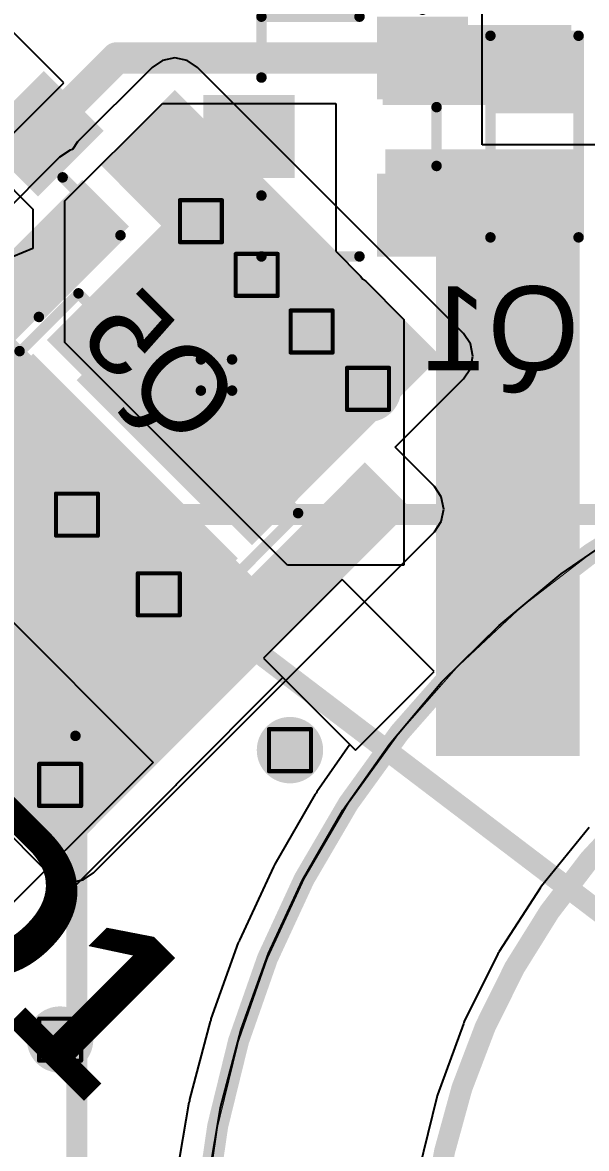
# Model space of a CAD drawing. Header units: inches. Extents: x 92 to 372, y 57 to 122.
# Drawn here: x 112.32 to 119.15, y 76.86 to 90.48 of the extents above; entities that cross this region are included whole.
import ezdxf

# ---------------------------------------------------------------- set-up
doc = ezdxf.new("R2010")
doc.units = ezdxf.units.IN
for name, color, linetype in [('Board Outline', 216, 'Continuous'), ('Bottom Layer', 5, 'Continuous'), ('Bottom Overlay', 54, 'Continuous'), ('Bottom Paste', 16, 'Continuous'), ('Bottom Solder', 6, 'Continuous'), ('Dimension', 6, 'Continuous'), ('Drill Drawing', 1, 'Continuous'), ('Top Layer', 1, 'Continuous'), ('Top Overlay', 2, 'Continuous'), ('Top Paste', 8, 'Continuous'), ('Top Solder', 216, 'Continuous'), ('Via Holes', 16, 'Continuous')]:
    doc.layers.add(name, color=color, linetype=linetype)
doc.styles.add('Arial', font='', dxfattribs={"height": 0.2})
doc.styles.add('Arial_Bold', font='', dxfattribs={"height": 0.2})
doc.styles.get('Arial').set_extended_font_data('Arial')
doc.styles.get('Arial_Bold').set_extended_font_data('Arial', bold=True)

# ---------------------------------------------------------------- blocks, each defined once
blk = doc.blocks.new('R___0603_B_18')
at = {"layer": 'Bottom Layer'}
for points in [[(-1.143, -0.4445), (-1.143, 0.4445), (-0.3810000000000001, 0.4445), (-0.3809999999999999, -0.4445)], [(0.3810000000000001, -0.4445), (0.3809999999999999, 0.4445), (1.143, 0.4445), (1.143, -0.4445)]]:
    blk.add_hatch(color=5, dxfattribs=at).paths.add_polyline_path(points)
at = {"layer": 'Bottom Paste'}
for points in [[(-1.143, -0.4445), (-1.143, 0.4445), (-0.3810000000000001, 0.4445), (-0.3809999999999999, -0.4445)], [(0.3810000000000001, -0.4445), (0.3809999999999999, 0.4445), (1.143, 0.4445), (1.143, -0.4445)]]:
    blk.add_hatch(color=16, dxfattribs=at).paths.add_polyline_path(points)
at = {"layer": 'Bottom Solder'}
for points in [[(-1.2446, -0.5461), (-1.2446, 0.5460999999999999), (-0.2794, 0.5461), (-0.2793999999999999, -0.5460999999999999)], [(0.2794, -0.5461), (0.2793999999999999, 0.5460999999999999), (1.2446, 0.5461), (1.2446, -0.5460999999999999)]]:
    blk.add_hatch(color=6, dxfattribs=at).paths.add_polyline_path(points)
at = {"layer": 'Bottom Overlay', "const_width": 0.127}
for points in [[(1.2192, 0.5334), (-1.2192, 0.5334)], [(-1.2192, -0.5334), (-1.2192, 0.5334)], [(1.2192, -0.5334), (1.2192, 0.5334)], [(1.2192, -0.5334), (-1.2192, -0.5334)]]:
    blk.add_lwpolyline(points, dxfattribs=at)
at = {"layer": 'Bottom Overlay', "const_width": 0.0635}
for points in [[(-1.25095, 0.5334, 1), (-1.18745, 0.5334, 1)], [(-1.25095, 0.5334, 1), (-1.18745, 0.5334, 1)], [(1.18745, 0.5334, 1), (1.25095, 0.5334, 1)], [(1.18745, 0.5334, 1), (1.25095, 0.5334, 1)], [(-1.25095, -0.5334, 1), (-1.18745, -0.5334, 1)], [(-1.25095, -0.5334, 1), (-1.18745, -0.5334, 1)], [(1.18745, -0.5334, 1), (1.25095, -0.5334, 1)], [(1.18745, -0.5334, 1), (1.25095, -0.5334, 1)]]:
    blk.add_lwpolyline(points, format="xyb", close=True, dxfattribs=at)
blk = doc.blocks.new('SOT_23_B_22')
at = {"layer": 'Bottom Layer'}
for points in [[(-1.36000109, 1.46000089), (-0.54000019, 1.46000089), (-0.54000019, 0.54000019), (-1.36000109, 0.54000019)], [(0.54000019, 1.46000089), (1.36000109, 1.46000089), (1.36000109, 0.54000019), (0.54000019, 0.54000019)], [(-0.41000045, -0.54000019), (0.41000045, -0.54000019), (0.41000045, -1.46000089), (-0.41000045, -1.46000089)]]:
    blk.add_hatch(color=5, dxfattribs=at).paths.add_polyline_path(points)
at = {"layer": 'Bottom Paste'}
for points in [[(-1.36000109, 1.46000089), (-0.54000019, 1.46000089), (-0.54000019, 0.54000019), (-1.36000109, 0.54000019)], [(0.54000019, 1.46000089), (1.36000109, 1.46000089), (1.36000109, 0.54000019), (0.54000019, 0.54000019)], [(-0.41000045, -0.54000019), (0.41000045, -0.54000019), (0.41000045, -1.46000089), (-0.41000045, -1.46000089)]]:
    blk.add_hatch(color=16, dxfattribs=at).paths.add_polyline_path(points)
at = {"layer": 'Bottom Solder'}
for points in [[(-1.46160109, 1.56160089), (-0.43840019, 1.56160089), (-0.43840019, 0.43840019), (-1.46160109, 0.43840019)], [(0.43840019, 1.56160089), (1.46160109, 1.56160089), (1.46160109, 0.43840019), (0.43840019, 0.43840019)], [(-0.51160045, -0.43840019), (0.51160045, -0.43840019), (0.51160045, -1.56160089), (-0.51160045, -1.56160089)]]:
    blk.add_hatch(color=6, dxfattribs=at).paths.add_polyline_path(points)
at = {"layer": 'Bottom Overlay', "const_width": 0.127}
for points in [[(-1.6764, 1.2954), (-1.6764, 1.0414)], [(-1.6764, 1.2954), (-1.5494, 1.1684)], [(-1.5494, 1.1684), (-1.6764, 1.0414)], [(0.3302, 0.7874), (-0.3302, 0.7874)], [(-1.54940254, 0.5841999999999999), (-1.5494, -0.8128)], [(1.54940254, 0.5841999999999999), (1.5494, -0.8128)], [(-0.5588, -0.8127974599999999), (-1.5494, -0.8128)], [(1.5494, -0.8128), (0.5588, -0.8128)]]:
    blk.add_lwpolyline(points, dxfattribs=at)
at = {"layer": 'Bottom Overlay', "const_width": 0.0635}
for points in [[(-1.70815, 1.2954, 1), (-1.64465, 1.2954, 1)], [(-1.70815, 1.2954, 1), (-1.64465, 1.2954, 1)], [(-1.58115, 1.1684, 1), (-1.51765, 1.1684, 1)], [(-1.58115, 1.1684, 1), (-1.51765, 1.1684, 1)], [(-1.70815, 1.0414, 1), (-1.64465, 1.0414, 1)], [(-1.70815, 1.0414, 1), (-1.64465, 1.0414, 1)], [(-0.36195, 0.7874, 1), (-0.29845, 0.7874, 1)], [(0.29845, 0.7874, 1), (0.36195, 0.7874, 1)], [(-1.58115254, 0.5841999999999999, 1), (-1.51765254, 0.5841999999999999, 1)], [(1.51765254, 0.5841999999999999, 1), (1.58115254, 0.5841999999999999, 1)], [(-1.58115, -0.8128, 1), (-1.51765, -0.8128, 1)], [(-1.58115, -0.8128, 1), (-1.51765, -0.8128, 1)], [(-0.5905499999999999, -0.8127974599999999, 1), (-0.52705, -0.8127974599999999, 1)], [(0.52705, -0.8128, 1), (0.5905499999999999, -0.8128, 1)], [(1.51765, -0.8128, 1), (1.58115, -0.8128, 1)], [(1.51765, -0.8128, 1), (1.58115, -0.8128, 1)]]:
    blk.add_lwpolyline(points, format="xyb", close=True, dxfattribs=at)
blk = doc.blocks.new('SOT_23F_B_26')
at = {"layer": 'Bottom Layer'}
for points in [[(-0.55000017, 1.50000081), (-0.55000017, 0.6000000699999999), (-1.35000111, 0.6000000699999999), (-1.35000111, 1.50000081)], [(1.35000111, 1.50000081), (1.35000111, 0.6000000699999999), (0.55000017, 0.6000000699999999), (0.55000017, 1.50000081)], [(0.4000004699999999, -0.6000000699999999), (0.4000004699999999, -1.50000081), (-0.4000004699999999, -1.50000081), (-0.4000004699999999, -0.6000000699999999)]]:
    blk.add_hatch(color=5, dxfattribs=at).paths.add_polyline_path(points)
at = {"layer": 'Bottom Paste'}
for points in [[(-0.55000017, 1.50000081), (-0.55000017, 0.6000000699999999), (-1.35000111, 0.6000000699999999), (-1.35000111, 1.50000081)], [(1.35000111, 1.50000081), (1.35000111, 0.6000000699999999), (0.55000017, 0.6000000699999999), (0.55000017, 1.50000081)], [(0.4000004699999999, -0.6000000699999999), (0.4000004699999999, -1.50000081), (-0.4000004699999999, -1.50000081), (-0.4000004699999999, -0.6000000699999999)]]:
    blk.add_hatch(color=16, dxfattribs=at).paths.add_polyline_path(points)
at = {"layer": 'Bottom Solder'}
for points in [[(-0.44840017, 1.60160081), (-0.44840017, 0.4984000699999999), (-1.45160111, 0.4984000699999999), (-1.45160111, 1.60160081)], [(1.45160111, 1.60160081), (1.45160111, 0.4984000699999999), (0.44840017, 0.4984000699999999), (0.44840017, 1.60160081)], [(0.50160047, -0.4984000699999999), (0.50160047, -1.60160081), (-0.50160047, -1.60160081), (-0.50160047, -0.4984000699999999)]]:
    blk.add_hatch(color=6, dxfattribs=at).paths.add_polyline_path(points)
at = {"layer": 'Bottom Overlay', "const_width": 0.127}
for points in [[(-1.66120064, 0.9230004399999999), (-1.66120064, 1.17700044)], [(-1.53420064, 1.05000044), (-1.66120064, 1.17700044)], [(0.3556, 1.2192), (-0.3556, 1.2192)], [(-1.66120064, 0.9230004399999999), (-1.53420064, 1.05000044)], [(-1.44999964, -0.90000074), (-1.44999964, 0.2864993)], [(1.44999964, -0.90000074), (1.44999964, 0.2864993)], [(-0.7135012399999999, -0.90000074), (-1.44999964, -0.90000074)], [(1.44999964, -0.90000074), (0.7135012399999999, -0.90000074)]]:
    blk.add_lwpolyline(points, dxfattribs=at)
at = {"layer": 'Bottom Overlay', "const_width": 0.0635}
for points in [[(-1.69295064, 1.17700044, 1), (-1.62945064, 1.17700044, 1)], [(-1.69295064, 1.17700044, 1), (-1.62945064, 1.17700044, 1)], [(-0.38735, 1.2192, 1), (-0.32385, 1.2192, 1)], [(0.32385, 1.2192, 1), (0.38735, 1.2192, 1)], [(-1.56595064, 1.05000044, 1), (-1.50245064, 1.05000044, 1)], [(-1.56595064, 1.05000044, 1), (-1.50245064, 1.05000044, 1)], [(-1.69295064, 0.9230004399999999, 1), (-1.62945064, 0.9230004399999999, 1)], [(-1.69295064, 0.9230004399999999, 1), (-1.62945064, 0.9230004399999999, 1)], [(-1.48174964, 0.2864993, 1), (-1.41824964, 0.2864993, 1)], [(1.41824964, 0.2864993, 1), (1.48174964, 0.2864993, 1)], [(-1.48174964, -0.90000074, 1), (-1.41824964, -0.90000074, 1)], [(-1.48174964, -0.90000074, 1), (-1.41824964, -0.90000074, 1)], [(-0.74525124, -0.90000074, 1), (-0.68175124, -0.90000074, 1)], [(0.68175124, -0.90000074, 1), (0.74525124, -0.90000074, 1)], [(1.41824964, -0.90000074, 1), (1.48174964, -0.90000074, 1)], [(1.41824964, -0.90000074, 1), (1.48174964, -0.90000074, 1)]]:
    blk.add_lwpolyline(points, format="xyb", close=True, dxfattribs=at)
blk = doc.blocks.new('GW_PUSTA1_CM_MENE_XX53_1_1050_R18_30')
at = {"layer": 'Top Layer'}
for points in [[(-2.81759914, -2.9100018), (-2.01760074, -2.9100018), (-2.01760074, 2.90999672), (-2.81759914, 2.90999672)], [(-1.05001822, 1.65096444), (1.04138222, 1.65096444), (1.04138222, 2.92096444), (-1.05001822, 2.92096444)], [(2.81760168, 2.90999672), (2.01760328, 2.90999672), (2.01760328, -2.9100018), (2.81760168, -2.9100018)], [(1.05000044, 1.25000131), (-1.05000044, 1.25000131), (-1.05000044, 1.70000041), (1.05000044, 1.70000041)], [(-2.05740254, -0.90000074), (-1.57480254, -0.90000074), (-1.57480254, 0.90000074), (-2.05740254, 0.90000074)], [(1.65000051, -0.8999994700000001), (-1.65000051, -0.8999994699999998), (-1.65000051, 0.8999994700000001), (1.65000051, 0.8999994699999998)], [(2.05740254, 0.8999982), (1.57480254, 0.8999982), (1.57480254, -0.9000032799999999), (2.05740254, -0.9000032799999999)], [(1.05000044, -1.70000041), (-1.05000044, -1.70000041), (-1.05000044, -1.25000131), (1.05000044, -1.25000131)], [(-1.05003092, -2.92098984), (1.04136952, -2.92098984), (1.04136952, -1.65098984), (-1.05003092, -1.65098984)]]:
    blk.add_hatch(color=1, dxfattribs=at).paths.add_polyline_path(points)
at = {"layer": 'Top Paste'}
for points in [[(1.05000044, 1.25000131), (-1.05000044, 1.25000131), (-1.05000044, 1.70000041), (1.05000044, 1.70000041)], [(1.65000051, -0.8999994700000001), (-1.65000051, -0.8999994699999998), (-1.65000051, 0.8999994700000001), (1.65000051, 0.8999994699999998)], [(1.05000044, -1.70000041), (-1.05000044, -1.70000041), (-1.05000044, -1.25000131), (1.05000044, -1.25000131)]]:
    blk.add_hatch(color=8, dxfattribs=at).paths.add_polyline_path(points)
at = {"layer": 'Top Solder'}
for points in [[(1.15160044, 1.14840131), (-1.15160044, 1.14840131), (-1.15160044, 1.80160041), (1.15160044, 1.80160041)], [(1.75160051, -1.00159947), (-1.75160051, -1.00159947), (-1.75160051, 1.00159947), (1.75160051, 1.00159947)], [(1.15160044, -1.80160041), (-1.15160044, -1.80160041), (-1.15160044, -1.14840131), (1.15160044, -1.14840131)]]:
    blk.add_hatch(color=216, dxfattribs=at).paths.add_polyline_path(points)
at = {"layer": 'Top Overlay', "const_width": 0.127}
for points in [[(-0.0762, 2.667), (-0.0762, 2.1336)], [(1.8796, 1.905), (-1.8796, 1.905)], [(-1.8796, 1.905), (-1.8796, -1.905)], [(1.8796, 1.905), (1.8796, -1.905)], [(1.8796, -1.905), (-1.8796, -1.905)], [(0, -2.1209), (0, -2.65430254)], [(0.2667, -2.3876), (-0.2667, -2.3876)]]:
    blk.add_lwpolyline(points, dxfattribs=at)
at = {"layer": 'Top Overlay', "const_width": 0.0635}
for points in [[(-0.10795, 2.667, 1), (-0.04445, 2.667, 1)], [(-0.10795, 2.1336, 1), (-0.04445, 2.1336, 1)], [(-1.91135, 1.905, 1), (-1.84785, 1.905, 1)], [(-1.91135, 1.905, 1), (-1.84785, 1.905, 1)], [(1.84785, 1.905, 1), (1.91135, 1.905, 1)], [(1.84785, 1.905, 1), (1.91135, 1.905, 1)], [(-1.91135, -1.905, 1), (-1.84785, -1.905, 1)], [(-1.91135, -1.905, 1), (-1.84785, -1.905, 1)], [(1.84785, -1.905, 1), (1.91135, -1.905, 1)], [(1.84785, -1.905, 1), (1.91135, -1.905, 1)], [(-0.03175, -2.1209, 1), (0.03175, -2.1209, 1)], [(-0.29845, -2.3876, 1), (-0.23495, -2.3876, 1)], [(0.23495, -2.3876, 1), (0.29845, -2.3876, 1)], [(-0.03175, -2.65430254, 1), (0.03175, -2.65430254, 1)]]:
    blk.add_lwpolyline(points, format="xyb", close=True, dxfattribs=at)

msp = doc.modelspace()

# ---------------------------------------------------------------- hatches: boundary and pattern name
at = {"layer": 'Bottom Layer'}
for points in [[(118.9609, 90.45320238), (116.6779988, 90.45320238), (116.6779988, 89.48420254), (118.9609, 89.48420254)], [(116.71199924, 87.65320036), (119.06444056, 87.65320036), (119.06444056, 88.95011928), (116.71199924, 88.95011928)], [(117.32421544, 81.61019999999999), (119.06444056, 81.61019999999999), (119.06444056, 88.95011928), (117.32421544, 88.95011928)], [(112.23317914, 86.39098546), (109.4880208, 83.64582711999999), (112.7484283, 80.38541962), (115.49358664, 83.13057796)]]:
    msp.add_hatch(color=5, dxfattribs=at).paths.add_polyline_path(points)
h = msp.add_hatch(color=5, dxfattribs=at)
edge = h.paths.add_edge_path()
edge.add_arc((114.4799209, 88.07949617999999), 0.2999994, 0, 360)
h = msp.add_hatch(color=5, dxfattribs=at)
edge = h.paths.add_edge_path()
edge.add_arc((115.1548497, 87.42980482), 0.2999994, 0, 360)
h = msp.add_hatch(color=5, dxfattribs=at)
edge = h.paths.add_edge_path()
edge.add_arc((115.8194153, 86.74522402), 0.2999994, 0, 360)
h = msp.add_hatch(color=5, dxfattribs=at)
edge = h.paths.add_edge_path()
edge.add_arc((116.50218762, 86.05201738), 0.2999994, 0, 360)
h = msp.add_hatch(color=5, dxfattribs=at)
edge = h.paths.add_edge_path()
edge.add_arc((112.97960386, 84.53087488), 0.2999994, 0, 360)
h = msp.add_hatch(color=5, dxfattribs=at)
edge = h.paths.add_edge_path()
edge.add_arc((113.97059502, 83.56737668), 0.2999994, 0, 360)
h = msp.add_hatch(color=5, dxfattribs=at)
edge = h.paths.add_edge_path()
edge.add_arc((115.55737112, 81.68220391999999), 0.2999994, 0, 360)
h = msp.add_hatch(color=5, dxfattribs=at)
edge = h.paths.add_edge_path()
edge.add_arc((112.77641148, 81.26170184), 0.2999994, 0, 360)
h = msp.add_hatch(color=5, dxfattribs=at)
edge = h.paths.add_edge_path()
edge.add_arc((112.776, 78.18120508), 0.2999994, 0, 360)
at = {"layer": 'Bottom Solder'}
h = msp.add_hatch(color=6, dxfattribs=at)
edge = h.paths.add_edge_path()
edge.add_arc((114.4799209, 88.07949617999999), 0.4015993999999999, 0, 360)
h = msp.add_hatch(color=6, dxfattribs=at)
edge = h.paths.add_edge_path()
edge.add_arc((115.1548497, 87.42980482), 0.4015993999999999, 0, 360)
h = msp.add_hatch(color=6, dxfattribs=at)
edge = h.paths.add_edge_path()
edge.add_arc((115.8194153, 86.74522402), 0.4015993999999999, 0, 360)
h = msp.add_hatch(color=6, dxfattribs=at)
edge = h.paths.add_edge_path()
edge.add_arc((116.50218762, 86.05201738), 0.4015993999999999, 0, 360)
h = msp.add_hatch(color=6, dxfattribs=at)
edge = h.paths.add_edge_path()
edge.add_arc((111.9886127, 85.49437308), 0.4015993999999999, 0, 360)
h = msp.add_hatch(color=6, dxfattribs=at)
edge = h.paths.add_edge_path()
edge.add_arc((112.97960386, 84.53087488), 0.4015993999999999, 0, 360)
h = msp.add_hatch(color=6, dxfattribs=at)
edge = h.paths.add_edge_path()
edge.add_arc((113.97059502, 83.56737668), 0.4015993999999999, 0, 360)
h = msp.add_hatch(color=6, dxfattribs=at)
edge = h.paths.add_edge_path()
edge.add_arc((115.55737112, 81.68220391999999), 0.4015993999999999, 0, 360)
h = msp.add_hatch(color=6, dxfattribs=at)
edge = h.paths.add_edge_path()
edge.add_arc((112.77641148, 81.26170184), 0.4015993999999999, 0, 360)
h = msp.add_hatch(color=6, dxfattribs=at)
edge = h.paths.add_edge_path()
edge.add_arc((112.776, 78.18120508), 0.4015993999999999, 0, 360)
at = {"layer": 'Top Layer'}
for points in [[(116.4804503, 85.54554646), (117.38224428, 86.44734043999999), (114.16466118, 89.66492354), (113.2628672, 88.76312956)], [(112.61533484, 86.64230067999999), (115.09626206, 84.16137346), (117.0963622, 86.1614736), (114.61543498, 88.64240081999999)], [(108.9224136, 84.45795147999999), (112.90681508, 80.47354999999999), (115.65584692, 83.22258183999999), (111.67144544, 87.20698331999999)]]:
    msp.add_hatch(color=1, dxfattribs=at).paths.add_polyline_path(points)
h = msp.add_hatch(color=1, dxfattribs=at)
edge = h.paths.add_edge_path()
edge.add_arc((114.4799209, 88.07949617999999), 0.2999994, 0, 360)
h = msp.add_hatch(color=1, dxfattribs=at)
edge = h.paths.add_edge_path()
edge.add_arc((115.1548497, 87.42980482), 0.2999994, 0, 360)
h = msp.add_hatch(color=1, dxfattribs=at)
edge = h.paths.add_edge_path()
edge.add_arc((115.8194153, 86.74522402), 0.2999994, 0, 360)
h = msp.add_hatch(color=1, dxfattribs=at)
edge = h.paths.add_edge_path()
edge.add_arc((116.50218762, 86.05201738), 0.2999994, 0, 360)
h = msp.add_hatch(color=1, dxfattribs=at)
edge = h.paths.add_edge_path()
edge.add_arc((112.97960386, 84.53087488), 0.2999994, 0, 360)
h = msp.add_hatch(color=1, dxfattribs=at)
edge = h.paths.add_edge_path()
edge.add_arc((113.97059502, 83.56737668), 0.2999994, 0, 360)
h = msp.add_hatch(color=1, dxfattribs=at)
edge = h.paths.add_edge_path()
edge.add_arc((115.55737112, 81.68220391999999), 0.2999994, 0, 360)
h = msp.add_hatch(color=1, dxfattribs=at)
edge = h.paths.add_edge_path()
edge.add_arc((112.77641148, 81.26170184), 0.2999994, 0, 360)
h = msp.add_hatch(color=1, dxfattribs=at)
edge = h.paths.add_edge_path()
edge.add_arc((112.776, 78.18120508), 0.2999994, 0, 360)
at = {"layer": 'Top Solder'}
h = msp.add_hatch(color=216, dxfattribs=at)
edge = h.paths.add_edge_path()
edge.add_arc((114.4799209, 88.07949617999999), 0.4015993999999999, 0, 360)
h = msp.add_hatch(color=216, dxfattribs=at)
edge = h.paths.add_edge_path()
edge.add_arc((115.1548497, 87.42980482), 0.4015993999999999, 0, 360)
h = msp.add_hatch(color=216, dxfattribs=at)
edge = h.paths.add_edge_path()
edge.add_arc((115.8194153, 86.74522402), 0.4015993999999999, 0, 360)
h = msp.add_hatch(color=216, dxfattribs=at)
edge = h.paths.add_edge_path()
edge.add_arc((116.50218762, 86.05201738), 0.4015993999999999, 0, 360)
h = msp.add_hatch(color=216, dxfattribs=at)
edge = h.paths.add_edge_path()
edge.add_arc((111.9886127, 85.49437308), 0.4015993999999999, 0, 360)
h = msp.add_hatch(color=216, dxfattribs=at)
edge = h.paths.add_edge_path()
edge.add_arc((112.97960386, 84.53087488), 0.4015993999999999, 0, 360)
h = msp.add_hatch(color=216, dxfattribs=at)
edge = h.paths.add_edge_path()
edge.add_arc((113.97059502, 83.56737668), 0.4015993999999999, 0, 360)
h = msp.add_hatch(color=216, dxfattribs=at)
edge = h.paths.add_edge_path()
edge.add_arc((115.55737112, 81.68220391999999), 0.4015993999999999, 0, 360)
h = msp.add_hatch(color=216, dxfattribs=at)
edge = h.paths.add_edge_path()
edge.add_arc((112.77641148, 81.26170184), 0.4015993999999999, 0, 360)
h = msp.add_hatch(color=216, dxfattribs=at)
edge = h.paths.add_edge_path()
edge.add_arc((112.776, 78.18120508), 0.4015993999999999, 0, 360)
at = {"layer": 'Via Holes'}
h = msp.add_hatch(color=7, dxfattribs=at)
edge = h.paths.add_edge_path()
edge.add_arc((114.4799209, 88.07949617999999), 0.1499997, 0, 360)
h = msp.add_hatch(color=7, dxfattribs=at)
edge = h.paths.add_edge_path()
edge.add_arc((115.1548497, 87.42980482), 0.1499997, 0, 360)
h = msp.add_hatch(color=7, dxfattribs=at)
edge = h.paths.add_edge_path()
edge.add_arc((115.8194153, 86.74522402), 0.1499997, 0, 360)
h = msp.add_hatch(color=7, dxfattribs=at)
edge = h.paths.add_edge_path()
edge.add_arc((116.50218762, 86.05201738), 0.1499997, 0, 360)
h = msp.add_hatch(color=7, dxfattribs=at)
edge = h.paths.add_edge_path()
edge.add_arc((112.97960386, 84.53087488), 0.1499997, 0, 360)
h = msp.add_hatch(color=7, dxfattribs=at)
edge = h.paths.add_edge_path()
edge.add_arc((113.97059502, 83.56737668), 0.1499997, 0, 360)
h = msp.add_hatch(color=7, dxfattribs=at)
edge = h.paths.add_edge_path()
edge.add_arc((115.55737112, 81.68220391999999), 0.1499997, 0, 360)
h = msp.add_hatch(color=7, dxfattribs=at)
edge = h.paths.add_edge_path()
edge.add_arc((112.77641148, 81.26170184), 0.1499997, 0, 360)
h = msp.add_hatch(color=7, dxfattribs=at)
edge = h.paths.add_edge_path()
edge.add_arc((112.776, 78.18120508), 0.1499997, 0, 360)

# ---------------------------------------------------------------- linework, layer by layer
at = {"layer": 'Board Outline', "const_width": 0.254}
for points in [[(110.60092688, 90.15219713999998, -0.1989123673796571), (112.72224852, 91.03087712)], [(118.90637382, 70.04538695999999, -2.013543202763191), (132.05283978, 70.04538695999999)]]:
    msp.add_lwpolyline(points, format="xyb", dxfattribs=at)
at = {"layer": 'Bottom Layer'}
for p, q in [((112.8199801, 89.7534527), (111.70642886, 90.86700394)), ((117.88445816, 89.0015492), (117.88445816, 90.83034919999999)), ((111.86807446, 88.80154706), (112.8199801, 89.7534527)), ((112.83352846, 88.32385942), (114.01287078, 89.50320174)), ((114.01287078, 89.50320174), (116.1119852, 89.50320174)), ((116.1119852, 89.50320174), (116.1119852, 87.71631681999999)), ((119.45290562, 89.0015492), (117.88445816, 89.0015492)), ((111.86870946, 88.80218205999999), (112.4450634, 88.22582811999999)), ((112.83352846, 86.61331419999999), (112.83352846, 88.32385942)), ((112.4450634, 88.22582811999999), (112.4450634, 87.74876024)), ((112.4450634, 87.74876024), (112.21039788, 87.65155698)), ((116.1119852, 87.71631681999999), (116.41219542, 87.41610659999999)), ((116.41219542, 87.41610659999999), (116.43731348, 87.3785146)), ((116.43731348, 87.3785146), (116.47490548, 87.35339654)), ((116.47490548, 87.35339654), (116.93575038, 86.89255164)), ((116.93575038, 86.89255164), (116.93575038, 83.91935971999999)), ((113.8428, 85.60404265999999), (112.83352846, 86.61331419999999)), ((115.52748294, 83.91935971999999), (113.8428, 85.60404265999999)), ((110.11297002, 85.32184357999999), (113.90081106, 81.53400253999999)), ((118.84065386, 83.81510288), (119.64631646, 84.36955694)), ((116.93575038, 83.91935971999999), (115.52748294, 83.91935971999999)), ((118.08737114, 83.19134745999999), (118.84065386, 83.81510288)), ((116.18790072, 83.74726964), (115.23599508, 82.79536399999999)), ((117.30145196, 82.6337184), (116.18790072, 83.74726964)), ((117.39240682, 82.50320812), (118.08737114, 83.19134745999999)), ((115.23599508, 82.79536399999999), (116.34954632, 81.68181276)), ((114.18314222, 81.27075948), (115.47186964, 82.55948944)), ((115.47186964, 82.55948944), (116.28181468, 81.74954439999999)), ((116.34954632, 81.68181276), (117.30145196, 82.6337184)), ((116.7612473, 81.75611538), (117.39240682, 82.50320812)), ((116.28181468, 81.74954439999999), (115.88105348, 81.1793398)), ((116.19887098, 80.95596458), (116.7612473, 81.75611538)), ((113.90081106, 81.53400253999999), (112.12280852, 79.756)), ((112.39749428, 79.48131423999999), (114.17549682, 81.25931677999999)), ((114.17549682, 81.25931677999999), (114.18314222, 81.27075948)), ((115.88105348, 81.1793398), (115.87399736, 81.16338098)), ((115.86248354, 81.1502568), (115.3733278, 80.30335983999998)), ((115.87399736, 81.16338098), (115.86248354, 81.1502568)), ((115.70971524, 80.10906762), (116.19887098, 80.95596458)), ((119.17754168, 80.74750424), (118.60002442, 80.03759456)), ((115.3574147, 80.27274522), (114.9453378, 79.38577975999999)), ((115.3677144, 80.28683459999999), (115.3574147, 80.27274522)), ((115.3733278, 80.30335983999998), (115.3677144, 80.28683459999999)), ((115.29763834, 79.2221047), (115.70971524, 80.10906762)), ((118.58315882, 80.01433832), (118.08782326, 79.24483262)), ((118.59324262, 80.02477264), (118.58315882, 80.01433832)), ((118.60002442, 80.03759456), (118.59324262, 80.02477264)), ((112.2714671, 79.39710561999999), (112.39749428, 79.48131423999999)), ((114.93220346, 79.35387228), (114.6004566, 78.43384617999999)), ((114.94121284, 79.36882017999999), (114.93220346, 79.35387228)), ((114.9453378, 79.38577975999999), (114.94121284, 79.36882017999999)), ((114.96589148, 78.30207605999999), (115.29763834, 79.2221047)), ((118.07363482, 79.21984918), (117.66657696, 78.40021404)), ((118.08250196, 79.23133759999999), (118.07363482, 79.21984918)), ((118.08782326, 79.24483262), (118.08250196, 79.23133759999999)), ((114.5902077, 78.40089984), (114.34140708, 77.45506479999999)), ((114.5978531, 78.4165818), (114.5902077, 78.40089984)), ((114.6004566, 78.43384617999999), (114.5978531, 78.4165818)), ((117.65524602, 78.37381836), (117.34146966, 77.51414265999999)), ((117.66278474, 78.38621355999999), (117.65524602, 78.37381836)), ((117.66657696, 78.40021404), (117.66278474, 78.38621355999999)), ((114.71709086, 77.35624102), (114.96589148, 78.30207605999999)), ((117.3392497, 77.49979927999999), (117.33313338, 77.4866497)), ((117.34146966, 77.51414265999999), (117.3392497, 77.49979927999999)), ((114.33411982, 77.42133867999999), (114.1702314, 76.45715213999999)), ((114.34034536, 77.43764548), (114.33411982, 77.42133867999999)), ((114.34140708, 77.45506479999999), (114.34034536, 77.43764548)), ((114.55320244, 76.39205702), (114.71709086, 77.35624102)), ((117.33313338, 77.4866497), (117.11650186, 76.59751))]:
    msp.add_line(p, q, dxfattribs=at)
at = {"layer": 'Bottom Layer', "const_width": 0.3809999999999999}
for points in [[(112.54361286, 89.13702518), (113.45978832, 90.05320064)], [(113.45978832, 90.05320064), (117.16200088, 90.05320064)], [(117.16200088, 90.05320064), (117.2560012, 89.95920032)], [(117.2560012, 89.95920032), (118.42239968, 89.95920032)], [(118.42239968, 89.95920032), (118.5164, 89.86519999999999)]]:
    msp.add_lwpolyline(points, dxfattribs=at)
at = {"layer": 'Bottom Layer', "const_width": 0.1905}
for points in [[(113.36453832, 90.05320064, 1), (113.55503832, 90.05320064, 1)], [(113.36453832, 90.05320064, 1), (113.55503832, 90.05320064, 1)], [(117.06675088, 90.05320064, 1), (117.25725088, 90.05320064, 1)], [(117.06675088, 90.05320064, 1), (117.25725088, 90.05320064, 1)], [(117.1607512, 89.95920032, 1), (117.3512512, 89.95920032, 1)], [(117.1607512, 89.95920032, 1), (117.3512512, 89.95920032, 1)], [(118.32714968, 89.95920032, 1), (118.51764968, 89.95920032, 1)], [(118.32714968, 89.95920032, 1), (118.51764968, 89.95920032, 1)], [(118.42115, 89.86519999999999, 1), (118.61165, 89.86519999999999, 1)], [(112.44836286, 89.13702518, 1), (112.63886286, 89.13702518, 1)]]:
    msp.add_lwpolyline(points, format="xyb", close=True, dxfattribs=at)
at = {"layer": 'Dimension', "const_width": 0.0127}
msp.add_lwpolyline([(114.47960594, 75.0308761, -1.683703429919899), (131.4431077, 65.78767893999999)], format="xyb", dxfattribs=at)
at = {"layer": 'Dimension', "const_width": 0.254}
for points in [[(112.97960386, 84.53087488), (137.97960466, 84.53087488)], [(112.97960386, 65.53087478), (112.97960386, 84.53087488)], [(112.97960386, 84.53087488), (137.97960466, 65.53087478)]]:
    msp.add_lwpolyline(points, dxfattribs=at)
at = {"layer": 'Dimension', "const_width": 0.127}
msp.add_lwpolyline([(112.91610386, 84.53087488, 1), (113.04310386, 84.53087488, 1)], format="xyb", close=True, dxfattribs=at)
msp.add_lwpolyline([(112.91610386, 84.53087488, 1), (113.04310386, 84.53087488, 1)], format="xyb", close=True, dxfattribs=at)
msp.add_lwpolyline([(112.91610386, 84.53087488, 1), (113.04310386, 84.53087488, 1)], format="xyb", close=True, dxfattribs=at)
at = {"layer": 'Drill Drawing', "const_width": 0.0508}
for points in [[(114.2259209, 88.33349618), (114.7339209, 88.33349618)], [(114.2259209, 87.82549618), (114.2259209, 88.33349618)], [(114.7339209, 87.82549618), (114.7339209, 88.33349618)], [(114.2259209, 87.82549618), (114.7339209, 87.82549618)], [(114.9008497, 87.68380481999999), (115.4088497, 87.68380481999999)], [(114.9008497, 87.17580482), (114.9008497, 87.68380481999999)], [(115.4088497, 87.17580482), (115.4088497, 87.68380481999999)], [(114.9008497, 87.17580482), (115.4088497, 87.17580482)], [(115.5654153, 86.99922401999999), (116.0734153, 86.99922401999999)], [(115.5654153, 86.49122401999999), (115.5654153, 86.99922401999999)], [(116.0734153, 86.49122401999999), (116.0734153, 86.99922401999999)], [(115.5654153, 86.49122401999999), (116.0734153, 86.49122401999999)], [(116.24818762, 86.30601738), (116.75618762, 86.30601738)], [(116.24818762, 85.79801737999999), (116.24818762, 86.30601738)], [(116.75618762, 85.79801737999999), (116.75618762, 86.30601738)], [(116.24818762, 85.79801737999999), (116.75618762, 85.79801737999999)], [(112.72560386, 84.78487488), (113.23360386, 84.78487488)], [(112.72560386, 84.27687488), (112.72560386, 84.78487488)], [(113.23360386, 84.27687488), (113.23360386, 84.78487488)], [(112.72560386, 84.27687488), (113.23360386, 84.27687488)], [(113.71659502, 83.82137668), (114.22459502, 83.82137668)], [(113.71659502, 83.31337667999999), (113.71659502, 83.82137668)], [(114.22459502, 83.31337667999999), (114.22459502, 83.82137668)], [(113.71659502, 83.31337667999999), (114.22459502, 83.31337667999999)], [(115.30337112, 81.93620392), (115.81137112, 81.93620392)], [(115.30337112, 81.42820391999999), (115.30337112, 81.93620392)], [(115.81137112, 81.42820391999999), (115.81137112, 81.93620392)], [(112.52241148, 81.51570183999999), (113.03041148, 81.51570183999999)], [(112.52241148, 81.00770184), (112.52241148, 81.51570183999999)], [(113.03041148, 81.00770184), (113.03041148, 81.51570183999999)], [(115.30337112, 81.42820391999999), (115.81137112, 81.42820391999999)], [(112.52241148, 81.00770184), (113.03041148, 81.00770184)], [(112.522, 78.43520508), (113.03, 78.43520508)], [(112.522, 77.92720508), (112.522, 78.43520508)], [(113.03, 77.92720508), (113.03, 78.43520508)], [(112.522, 77.92720508), (113.03, 77.92720508)]]:
    msp.add_lwpolyline(points, dxfattribs=at)
at = {"layer": 'Drill Drawing', "const_width": 0.0254}
for points in [[(114.2132209, 88.33349618, 1), (114.2386209, 88.33349618, 1)], [(114.2132209, 88.33349618, 1), (114.2386209, 88.33349618, 1)], [(114.7212209, 88.33349618, 1), (114.7466209, 88.33349618, 1)], [(114.7212209, 88.33349618, 1), (114.7466209, 88.33349618, 1)], [(114.2132209, 87.82549618, 1), (114.2386209, 87.82549618, 1)], [(114.2132209, 87.82549618, 1), (114.2386209, 87.82549618, 1)], [(114.7212209, 87.82549618, 1), (114.7466209, 87.82549618, 1)], [(114.7212209, 87.82549618, 1), (114.7466209, 87.82549618, 1)], [(114.8881497, 87.68380481999999, 1), (114.9135497, 87.68380481999999, 1)], [(114.8881497, 87.68380481999999, 1), (114.9135497, 87.68380481999999, 1)], [(115.3961497, 87.68380481999999, 1), (115.4215497, 87.68380481999999, 1)], [(115.3961497, 87.68380481999999, 1), (115.4215497, 87.68380481999999, 1)], [(114.8881497, 87.17580482, 1), (114.9135497, 87.17580482, 1)], [(114.8881497, 87.17580482, 1), (114.9135497, 87.17580482, 1)], [(115.3961497, 87.17580482, 1), (115.4215497, 87.17580482, 1)], [(115.3961497, 87.17580482, 1), (115.4215497, 87.17580482, 1)], [(115.5527153, 86.99922401999999, 1), (115.5781153, 86.99922401999999, 1)], [(115.5527153, 86.99922401999999, 1), (115.5781153, 86.99922401999999, 1)], [(116.0607153, 86.99922401999999, 1), (116.0861153, 86.99922401999999, 1)], [(116.0607153, 86.99922401999999, 1), (116.0861153, 86.99922401999999, 1)], [(115.5527153, 86.49122401999999, 1), (115.5781153, 86.49122401999999, 1)], [(115.5527153, 86.49122401999999, 1), (115.5781153, 86.49122401999999, 1)], [(116.0607153, 86.49122401999999, 1), (116.0861153, 86.49122401999999, 1)], [(116.0607153, 86.49122401999999, 1), (116.0861153, 86.49122401999999, 1)], [(116.23548762, 86.30601738, 1), (116.26088762, 86.30601738, 1)], [(116.23548762, 86.30601738, 1), (116.26088762, 86.30601738, 1)], [(116.74348762, 86.30601738, 1), (116.76888762, 86.30601738, 1)], [(116.74348762, 86.30601738, 1), (116.76888762, 86.30601738, 1)], [(116.23548762, 85.79801737999999, 1), (116.26088762, 85.79801737999999, 1)], [(116.23548762, 85.79801737999999, 1), (116.26088762, 85.79801737999999, 1)], [(116.74348762, 85.79801737999999, 1), (116.76888762, 85.79801737999999, 1)], [(116.74348762, 85.79801737999999, 1), (116.76888762, 85.79801737999999, 1)], [(112.71290386, 84.78487488, 1), (112.73830386, 84.78487488, 1)], [(112.71290386, 84.78487488, 1), (112.73830386, 84.78487488, 1)], [(113.22090386, 84.78487488, 1), (113.24630386, 84.78487488, 1)], [(113.22090386, 84.78487488, 1), (113.24630386, 84.78487488, 1)], [(112.71290386, 84.27687488, 1), (112.73830386, 84.27687488, 1)], [(112.71290386, 84.27687488, 1), (112.73830386, 84.27687488, 1)], [(113.22090386, 84.27687488, 1), (113.24630386, 84.27687488, 1)], [(113.22090386, 84.27687488, 1), (113.24630386, 84.27687488, 1)], [(113.70389502, 83.82137668, 1), (113.72929502, 83.82137668, 1)], [(113.70389502, 83.82137668, 1), (113.72929502, 83.82137668, 1)], [(114.21189502, 83.82137668, 1), (114.23729502, 83.82137668, 1)], [(114.21189502, 83.82137668, 1), (114.23729502, 83.82137668, 1)], [(113.70389502, 83.31337667999999, 1), (113.72929502, 83.31337667999999, 1)], [(113.70389502, 83.31337667999999, 1), (113.72929502, 83.31337667999999, 1)], [(114.21189502, 83.31337667999999, 1), (114.23729502, 83.31337667999999, 1)], [(114.21189502, 83.31337667999999, 1), (114.23729502, 83.31337667999999, 1)], [(115.29067112, 81.93620392, 1), (115.31607112, 81.93620392, 1)], [(115.29067112, 81.93620392, 1), (115.31607112, 81.93620392, 1)], [(115.79867112, 81.93620392, 1), (115.82407112, 81.93620392, 1)], [(115.79867112, 81.93620392, 1), (115.82407112, 81.93620392, 1)], [(112.50971148, 81.51570183999999, 1), (112.53511148, 81.51570183999999, 1)], [(112.50971148, 81.51570183999999, 1), (112.53511148, 81.51570183999999, 1)], [(113.01771148, 81.51570183999999, 1), (113.04311148, 81.51570183999999, 1)], [(113.01771148, 81.51570183999999, 1), (113.04311148, 81.51570183999999, 1)], [(115.29067112, 81.42820391999999, 1), (115.31607112, 81.42820391999999, 1)], [(115.29067112, 81.42820391999999, 1), (115.31607112, 81.42820391999999, 1)], [(115.79867112, 81.42820391999999, 1), (115.82407112, 81.42820391999999, 1)], [(115.79867112, 81.42820391999999, 1), (115.82407112, 81.42820391999999, 1)], [(112.50971148, 81.00770184, 1), (112.53511148, 81.00770184, 1)], [(112.50971148, 81.00770184, 1), (112.53511148, 81.00770184, 1)], [(113.01771148, 81.00770184, 1), (113.04311148, 81.00770184, 1)], [(113.01771148, 81.00770184, 1), (113.04311148, 81.00770184, 1)], [(112.5093, 78.43520508, 1), (112.5347, 78.43520508, 1)], [(112.5093, 78.43520508, 1), (112.5347, 78.43520508, 1)], [(113.0173, 78.43520508, 1), (113.0427, 78.43520508, 1)], [(113.0173, 78.43520508, 1), (113.0427, 78.43520508, 1)], [(112.5093, 77.92720508, 1), (112.5347, 77.92720508, 1)], [(112.5093, 77.92720508, 1), (112.5347, 77.92720508, 1)], [(113.0173, 77.92720508, 1), (113.0427, 77.92720508, 1)], [(113.0173, 77.92720508, 1), (113.0427, 77.92720508, 1)]]:
    msp.add_lwpolyline(points, format="xyb", close=True, dxfattribs=at)
at = {"layer": 'Top Layer'}
for p, q in [((114.0160026, 90.02382046), (113.88997542, 89.93961184)), ((114.16466118, 90.05339114), (114.0160026, 90.02382046)), ((114.3133223, 90.02382046), (114.16466118, 90.05339114)), ((114.43934694, 89.93961184), (114.3133223, 90.02382046)), ((113.88997542, 89.93961184), (112.9881789, 89.03781786)), ((117.65693258, 86.72202873999998), (114.43934694, 89.93961184)), ((112.8962817, 88.93979671999999), (112.77025452, 88.85558809999999)), ((112.92673122, 88.94585461999999), (112.8962817, 88.93979671999999)), ((112.9881789, 89.03781786), (112.92673122, 88.94585461999999)), ((112.77025452, 88.85558809999999), (108.65489572, 84.7402293)), ((117.7411412, 86.59600155999999), (117.65693258, 86.72202873999998)), ((117.77071188, 86.44734298), (117.7411412, 86.59600155999999)), ((117.7411412, 86.2986844), (117.77071188, 86.44734298)), ((117.65693258, 86.17265721999999), (117.7411412, 86.2986844)), ((116.82974602, 85.34546811999999), (117.65693258, 86.17265721999999)), ((117.30431454, 84.8708996), (116.82974602, 85.34546811999999)), ((117.38852316, 84.74487242), (117.30431454, 84.8708996)), ((117.41809384, 84.59621383999999), (117.38852316, 84.74487242)), ((117.38852316, 84.44755525999999), (117.41809384, 84.59621383999999)), ((117.30431454, 84.32152808), (117.38852316, 84.44755525999999)), ((113.18895574, 80.20616928), (117.30431454, 84.32152808)), ((111.3842324, 81.44676116), (112.63212932, 80.19886423999999)), ((119.17754168, 80.74750424), (118.60002442, 80.03759456)), ((112.63212932, 80.19886423999999), (112.7581565, 80.11465562000001)), ((112.7581565, 80.11465562000001), (112.90681508, 80.08508493999999)), ((112.90681508, 80.08508493999999), (113.05547366, 80.11465562000001)), ((113.05547366, 80.11465562000001), (113.18150084, 80.19886423999999)), ((113.18150084, 80.19886423999999), (113.18850362, 80.20586702)), ((113.18850362, 80.20586702), (113.18895574, 80.20616928)), ((118.58315882, 80.01433832), (118.08782326, 79.24483262)), ((118.59324262, 80.02477264), (118.58315882, 80.01433832)), ((118.60002442, 80.03759456), (118.59324262, 80.02477264)), ((118.07363482, 79.21984918), (117.66657696, 78.40021404)), ((118.08250196, 79.23133759999999), (118.07363482, 79.21984918)), ((118.08782326, 79.24483262), (118.08250196, 79.23133759999999)), ((117.65524602, 78.37381836), (117.34146966, 77.51414265999999)), ((117.66278474, 78.38621355999999), (117.65524602, 78.37381836)), ((117.66657696, 78.40021404), (117.66278474, 78.38621355999999)), ((117.3392497, 77.49979927999999), (117.33313338, 77.4866497)), ((117.34146966, 77.51414265999999), (117.3392497, 77.49979927999999)), ((117.33313338, 77.4866497), (117.11650186, 76.59751))]:
    msp.add_line(p, q, dxfattribs=at)
at = {"layer": 'Top Overlay', "const_width": 0.254}
msp.add_lwpolyline([(114.47960594, 75.0308761, -1.683703429919899), (131.4431077, 65.78767893999999)], format="xyb", dxfattribs=at)

# ---------------------------------------------------------------- block references
for name, p, rotation in [('SOT_23F_B_26', (116.11200044, 89.1032), 270), ('SOT_23_B_22', (111.8365048, 88.42991711999998), 135), ('R___0603_B_18', (118.5164, 89.1032), 270), ('GW_PUSTA1_CM_MENE_XX53_1_1050_R18_30', (112.97960386, 84.53087488), 135)]:
    msp.add_blockref(name, p, dxfattribs=dict(rotation=rotation))

# ---------------------------------------------------------------- texts
at = {"layer": 'Bottom Overlay', "style": 'Arial', "text_generation_flag": 2}
msp.add_text('Q1', height=1.016, dxfattribs=at).set_placement((119.05453456, 86.27708677999999))
msp.add_text('Q5', height=1.016, rotation=315, dxfattribs=at).set_placement((114.30864108, 85.30453602))
at = {"layer": 'Top Overlay', "style": 'Arial_Bold'}
msp.add_text('LED1', height=2.00000108, rotation=315, dxfattribs=at).set_placement((108.07100306, 82.43585239999999))

doc.saveas('drawing.dxf')
